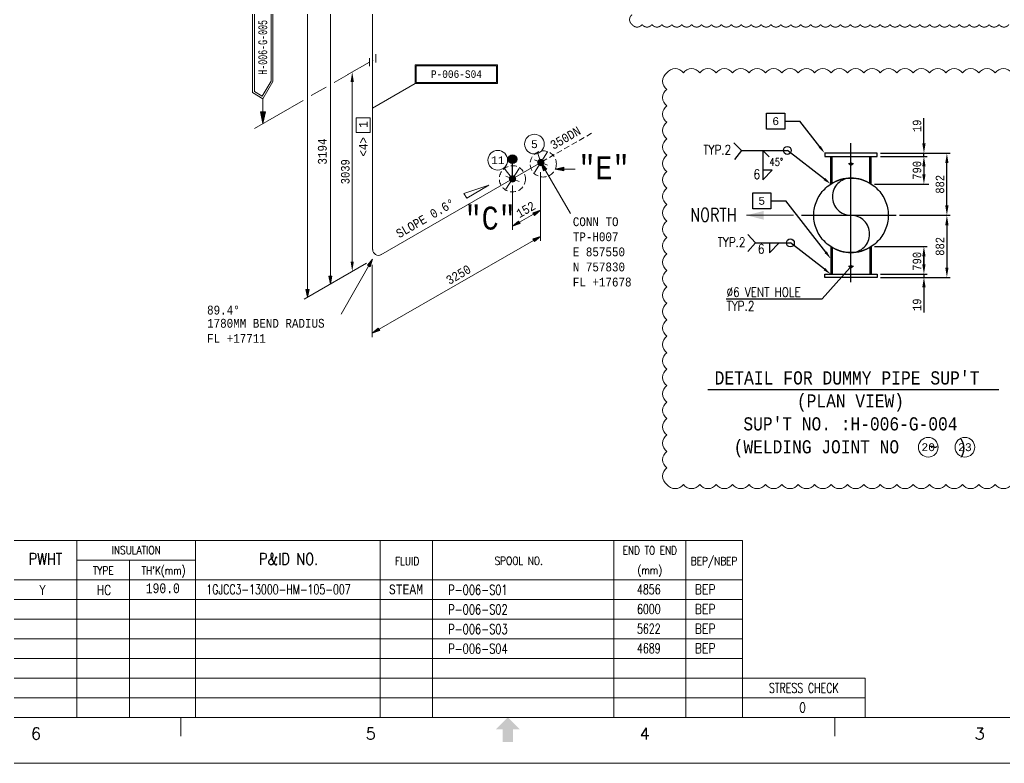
# Model space of a CAD drawing. Extents: x 0 to 841, y 0 to 594.
# Drawn here: x 280.7 to 581, y 0 to 226.8 of the extents above; entities that cross this region are included whole.
import ezdxf
from ezdxf.enums import TextEntityAlignment as Align

# ---------------------------------------------------------------- set-up
doc = ezdxf.new("R2010")
doc.units = 0
doc.header["$LTSCALE"] = 7
doc.header["$MEASUREMENT"] = 0
for name, pattern in [('CENTER', [50.8, 31.75, -6.35, 6.35, -6.35]), ('HIDDEN', [0.375, 0.25, -0.125]), ('PHANTOM', [63.5, 31.75, -6.35, 6.35, -6.35, 6.35, -6.35])]:
    doc.linetypes.add(name, pattern=pattern)
for name, color, linetype in [('1', 7, 'Continuous'), ('3', 7, 'Continuous'), ('4', 7, 'Continuous'), ('42', 7, 'Continuous'), ('B', 7, 'Continuous'), ('EQUIPMENT', 7, 'Continuous'), ('FAB', 2, 'Continuous'), ('SUPT', 4, 'Continuous'), ('SYM', 7, 'Continuous'), ('T-TEXT1', 7, 'Continuous')]:
    doc.layers.add(name, color=color, linetype=linetype)
doc.styles.add('MARKING', font='monotxt.shx', dxfattribs={"width": 0.85, "height": 2.6})
doc.styles.add('MONOTXT', font='monotxt.shx')
doc.styles.add('ROMANS', font='romans.shx')
doc.styles.get("Standard").update_dxf_attribs({"font": 'txt.shx'})
doc.styles.add('TXT', font='monotxt.shx')
doc.dimstyles.get("Standard").update_dxf_attribs({"dimtxt": 0.18, "dimasz": 0.18, "dimexe": 0.18, "dimexo": 0.0625, "dimgap": 0.09, "dimtad": 0, "dimtih": 1, "dimtoh": 1, "dimdec": 4, "dimzin": 0, "dimdsep": 46, "dimtxsty": 'Standard', "dimcen": 0.09, "dimadec": 0, "dimazin": 0, "dimtfac": 1, "dimtdec": 4, "dimtofl": 0, "dimtmove": 0, "dimatfit": 0, "dimfxl": 1, "dimtolj": 1, "dimtzin": 0, "dimarcsym": 0})

# ---------------------------------------------------------------- blocks, each defined once
blk = doc.blocks.new('8')
at = {"layer": 'SUPT', "lineweight": 0}
for p, q in [((404.76, 406.34), (404.76, 403.84)), ((402.75, 405.19), (402.75, 402.69))]:
    blk.add_line(p, q, dxfattribs=at)
at = {"layer": 'SUPT', "linetype": 'Continuous', "lineweight": 0}
blk.add_circle((403.75, 404.51), 0.05, dxfattribs=at)
blk = doc.blocks.new('TRI')
at = {"lineweight": 0}
blk.add_hatch(color=4, dxfattribs=at).paths.add_polyline_path([(340.4, 360.05), (339.74, 356.85), (341.07, 356.85)])
at = {"layer": 'SUPT', "lineweight": 0}
blk.add_line((340.4, 360.05), (339.74, 356.85), dxfattribs=at)
blk.add_lwpolyline([(340.4, 360.05), (341.07, 356.85), (339.74, 356.85), (340.4, 360.05), (341.07, 356.85)], dxfattribs=at)
blk = doc.blocks.new('*D40')
at = {"layer": 'Defpoints', "color": 0, "lineweight": 0}
for p in [(387.34, 213.87), (382.74, 150.4), (382.11, 150.03)]:
    blk.add_point(p, dxfattribs=at)
at = {"layer": 'SUPT', "color": 4, "lineweight": 0}
for p, q in [((387.34, 213.87), (380.61, 209.98)), ((382.11, 207.84), (382.11, 153.03)), ((382.74, 150.4), (380.61, 149.17))]:
    blk.add_line(p, q, dxfattribs=at)
for points in [[(381.61, 207.84), (382.61, 207.84), (382.11, 210.84)], [(381.61, 153.03), (382.61, 153.03), (382.11, 150.03)]]:
    blk.add_solid(points, dxfattribs=at)
at = {"layer": 'SUPT', "color": 4, "lineweight": 0, "insert": (380.01, 180.44), "char_height": 2.6, "attachment_point": 5, "rotation": 90, "style": 'MARKING'}
blk.add_mtext('\\A1;3039', dxfattribs=at)

msp = doc.modelspace()

# ---------------------------------------------------------------- hatches: boundary and pattern name
at = {"layer": 'FAB'}
msp.add_hatch(color=256, dxfattribs=at).paths.add_polyline_path([(432.27, 184.28, 1), (429.67, 184.28, 1)])

# ---------------------------------------------------------------- linework, layer by layer
at = {"color": 6, "linetype": 'Continuous', "lineweight": 0, "flags": 128}
msp.add_lwpolyline([(467.47, 228.36, 0.3, 0.3, 0.520567), (467.47, 225.34, 0.3, 0.3, 0.520567), (467.47, 225.34, 0.3, 0.3, 0.520567), (470.49, 225.34, 0.3, 0.3, 0.520567), (473.51, 225.34, 0.3, 0.3, 0.520567), (476.54, 225.34, 0.3, 0.3, 0.520567), (479.56, 225.34, 0.3, 0.3, 0.520567), (482.59, 225.34, 0.3, 0.3, 0.520567), (485.61, 225.34, 0.3, 0.3, 0.520567), (488.63, 225.34, 0.3, 0.3, 0.520567), (491.66, 225.34, 0.3, 0.3, 0.520567), (494.68, 225.34, 0.3, 0.3, 0.520567), (497.71, 225.34, 0.3, 0.3, 0.520567), (500.73, 225.34, 0.3, 0.3, 0.520567), (503.75, 225.34, 0.3, 0.3, 0.520567), (506.78, 225.34, 0.3, 0.3, 0.520567), (509.8, 225.34, 0.3, 0.3, 0.520567), (512.82, 225.34, 0.3, 0.3, 0.520567), (515.85, 225.34, 0.3, 0.3, 0.520567), (518.87, 225.34, 0.3, 0.3, 0.520567), (521.9, 225.34, 0.3, 0.3, 0.520567), (524.92, 225.34, 0.3, 0.3, 0.520567), (527.94, 225.34, 0.3, 0.3, 0.520567), (530.97, 225.34, 0.3, 0.3, 0.520567), (533.99, 225.34, 0.3, 0.3, 0.520567), (537.02, 225.34, 0.3, 0.3, 0.520567), (540.04, 225.34, 0.3, 0.3, 0.520567), (543.06, 225.34, 0.3, 0.3, 0.520567), (546.09, 225.34, 0.3, 0.3, 0.520567), (549.11, 225.34, 0.3, 0.3, 0.520567), (552.13, 225.34, 0.3, 0.3, 0.520567), (555.16, 225.34, 0.3, 0.3, 0.520567), (558.18, 225.34, 0.3, 0.3, 0.520567), (561.21, 225.34, 0.3, 0.3, 0.520567), (564.23, 225.34, 0.3, 0.3, 0.520567), (567.25, 225.34, 0.3, 0.3, 0.520567), (570.28, 225.34, 0.3, 0.3, 0.520567), (573.3, 225.34, 0.3, 0.3, 0.520567), (576.33, 225.34, 0.3, 0.3, 0.520567), (579.35, 225.34, 0.3, 0.3, 0.520567), (582.37, 225.34, 0.3, 0.3, 0.520567)], format="xyseb", dxfattribs=at)
at = {"color": 2, "linetype": 'Continuous'}
for points in [[(508.47, 193.39), (508.47, 198.35), (514, 198.35), (514, 193.39), (508.47, 193.39)], [(504.22, 169.09), (504.22, 174.05), (509.75, 174.05), (509.75, 169.09), (504.22, 169.09)]]:
    msp.add_lwpolyline(points, dxfattribs=at)
at = {"layer": '1', "color": 1, "linetype": 'Continuous', "lineweight": 0}
for p, q in [((388.34, 156.67), (388.34, 330.97)), ((439.62, 183.29), (390.84, 155.07))]:
    msp.add_line(p, q, dxfattribs=at)
at = {"layer": '1', "color": 2, "linetype": 'Continuous', "lineweight": 0}
for points in [[(440.47, 180.72), (439.62, 183.29), (441.42, 181.27), (440.47, 180.72)], [(440.57, 180.77), (439.62, 183.29), (441.34, 181.22)], [(440.76, 180.88), (439.62, 183.29), (441.24, 181.16)], [(440.86, 180.94), (439.62, 183.29), (441.05, 181.05)], [(446.62, 180.69), (443.97, 181.24), (446.62, 181.79), (446.62, 180.69)], [(446.62, 180.8), (443.97, 181.24), (446.62, 181.69)], [(446.62, 181.02), (443.97, 181.24), (446.62, 181.57)], [(446.62, 181.14), (443.97, 181.24), (446.62, 181.35)]]:
    msp.add_lwpolyline(points, dxfattribs=at)
at = {"layer": '1', "color": 1, "linetype": 'Continuous', "lineweight": 0}
msp.add_arc((390.11, 156.69), 1.76, 180, 299.2494, dxfattribs=at)
at = {"layer": '3', "color": 2, "linetype": 'Continuous', "lineweight": 0}
for p, q in [((368.44, 142.15), (368.44, 498.84)), ((375.44, 146.19), (375.44, 333.37)), ((439.52, 159.32), (439.52, 180.29)), ((430.97, 163.8), (439.52, 168.73)), ((388.24, 131.17), (439.52, 160.73)), ((388.34, 153.77), (378.74, 136.97)), ((388.24, 129.93), (388.24, 152.07))]:
    msp.add_line(p, q, dxfattribs=at)
for points in [[(387.62, 192.44), (387.62, 196.84), (383.32, 196.84), (383.32, 192.44), (387.62, 192.44)], [(437.22, 167.93), (439.52, 168.73), (437.72, 167.13), (437.22, 167.93)], [(437.32, 167.83), (439.52, 168.73), (437.62, 167.23)], [(437.32, 167.73), (439.52, 168.73), (437.62, 167.33)], [(437.42, 167.63), (439.52, 168.73), (437.52, 167.43)], [(433.27, 164.6), (430.97, 163.8), (432.77, 165.4), (433.27, 164.6)], [(433.17, 164.7), (430.97, 163.8), (432.87, 165.3)], [(433.17, 164.8), (430.97, 163.8), (432.87, 165.2)], [(433.07, 164.9), (430.97, 163.8), (432.97, 165.1)], [(437.22, 159.93), (439.52, 160.73), (437.72, 159.13), (437.22, 159.93)], [(437.32, 159.83), (439.52, 160.73), (437.62, 159.23)], [(437.32, 159.73), (439.52, 160.73), (437.62, 159.33)], [(437.42, 159.63), (439.52, 160.73), (437.52, 159.43)], [(386.74, 151.97), (388.34, 153.77), (387.54, 151.47), (386.74, 151.97)], [(386.84, 151.87), (388.34, 153.77), (387.44, 151.57)], [(386.94, 151.87), (388.34, 153.77), (387.34, 151.57)], [(387.04, 151.77), (388.34, 153.77), (387.24, 151.67)], [(375.94, 148.59), (375.44, 146.19), (374.94, 148.59), (375.94, 148.59)], [(375.84, 148.59), (375.44, 146.19), (375.04, 148.59)], [(375.74, 148.59), (375.44, 146.19), (375.24, 148.59)], [(375.54, 148.59), (375.44, 146.19), (375.34, 148.59)], [(368.94, 144.55), (368.44, 142.15), (367.94, 144.55), (368.94, 144.55)], [(368.84, 144.55), (368.44, 142.15), (368.04, 144.55)], [(368.74, 144.55), (368.44, 142.15), (368.24, 144.55)], [(368.54, 144.55), (368.44, 142.15), (368.34, 144.55)], [(390.54, 131.97), (388.24, 131.17), (390.04, 132.77), (390.54, 131.97)], [(390.44, 132.07), (388.24, 131.17), (390.14, 132.67)], [(390.44, 132.17), (388.24, 131.17), (390.14, 132.57)], [(390.34, 132.27), (388.24, 131.17), (390.24, 132.47)]]:
    msp.add_lwpolyline(points, dxfattribs=at)
at = {"layer": '3', "color": 2, "linetype": 'HIDDEN', "lineweight": 0}
for centre in [(440.36, 182.83), (430.97, 178.28)]:
    msp.add_circle(centre, 4, dxfattribs=at)
at = {"layer": '4', "color": 2, "linetype": 'Continuous', "lineweight": 0}
msp.add_lwpolyline([(423.75, 176.3), (417.05, 172.4), (416.15, 173.8), (423.75, 176.3)], dxfattribs=at)
at = {"layer": '42', "color": 3, "linetype": 'Continuous', "lineweight": 0}
for p, q in [((329.81, 8.28), (329.81, 14)), ((529.27, 8.28), (529.27, 14))]:
    msp.add_line(p, q, dxfattribs=at)
for points in [[(0, 0), (841, 0), (841, 594), (0, 594)], [(35, 580), (827, 580), (827, 14), (35, 14)]]:
    msp.add_lwpolyline(points, close=True, dxfattribs=at)
for points in [[(429.55, 14), (425.96, 10.41), (433.14, 10.41)], [(427.94, 10.41), (427.94, 6.49), (431.15, 10.41), (431.15, 6.49)]]:
    msp.add_solid(points, dxfattribs=at)
at = {"layer": 'B', "color": 7, "linetype": 'Continuous', "lineweight": 0}
for p, q in [((35, 67.92), (501.15, 67.92)), ((298.18, 67.92), (298.18, 14)), ((334.3, 67.92), (334.3, 14)), ((390.65, 67.92), (390.65, 14)), ((390.65, 67.92), (390.65, 14)), ((406.62, 67.92), (406.62, 14)), ((461.93, 67.92), (461.93, 14)), ((461.93, 67.92), (461.93, 14)), ((461.93, 67.92), (461.93, 14)), ((483.79, 67.92), (483.79, 14)), ((501.15, 67.92), (501.15, 14)), ((501.15, 67.92), (501.15, 14)), ((501.15, 67.92), (501.15, 14)), ((298.18, 61.95), (334.3, 61.95)), ((298.18, 61.95), (334.3, 61.95)), ((314.15, 61.95), (314.15, 14)), ((35, 55.95), (501.15, 55.95)), ((35, 49.95), (501.15, 49.95)), ((35, 49.95), (501.15, 49.95)), ((35, 43.95), (501.15, 43.95)), ((35, 43.95), (501.15, 43.95)), ((35, 37.98), (501.15, 37.98)), ((35, 37.98), (501.15, 37.98)), ((35, 31.98), (501.15, 31.98)), ((35, 31.98), (501.15, 31.98)), ((35, 25.98), (501.15, 25.98)), ((35, 25.98), (501.15, 25.98)), ((501.15, 25.98), (538.48, 25.98)), ((501.15, 25.98), (538.48, 25.98)), ((538.48, 25.98), (538.48, 14)), ((35, 20), (501.15, 20)), ((35, 20), (501.15, 20)), ((501.15, 20), (538.48, 20)), ((501.15, 20), (538.48, 20))]:
    msp.add_line(p, q, dxfattribs=at)
at = {"layer": 'FAB', "linetype": 'Continuous', "lineweight": 0}
for p, q in [((388.34, 199.82), (401.33, 207.32)), ((439.62, 183.29), (438.66, 186.02)), ((430.97, 178.28), (428.36, 181.61)), ((430.97, 176.28), (430.97, 162.7)), ((386.45, 152.54), (367.44, 141.57))]:
    msp.add_line(p, q, dxfattribs=at)
at = {"layer": 'FAB'}
msp.add_line((430.97, 178.28), (430.97, 184.28), dxfattribs=at)
at = {"layer": 'FAB', "lineweight": 0}
for p, q in [((439.62, 183.29), (448.62, 167.7)), ((443.97, 181.24), (450.11, 181.24))]:
    msp.add_line(p, q, dxfattribs=at)
at = {"layer": 'FAB', "color": 2, "linetype": 'Continuous', "lineweight": 0}
for points in [[(401.33, 213.09), (426.43, 213.09), (426.43, 207.32), (401.33, 207.32)], [(401.65, 212.77), (426.11, 212.77), (426.11, 207.64), (401.65, 207.64)]]:
    msp.add_lwpolyline(points, close=True, dxfattribs=at)
for centre in [(437.66, 188.85), (426.5, 183.96)]:
    msp.add_circle(centre, 3, dxfattribs=at)
at = {"layer": 'FAB'}
msp.add_circle((430.97, 184.28), 1.3, dxfattribs=at)
at = {"layer": 'SUPT', "lineweight": 0}
for p, q in [((380.87, 210.13), (376.61, 207.67)), ((374.19, 206.28), (369.63, 203.64)), ((367.16, 202.21), (352.29, 193.63))]:
    msp.add_line(p, q, dxfattribs=at)
at = {"layer": 'SUPT', "linetype": 'Continuous', "lineweight": 0}
msp.add_line((354.89, 202.67), (354.89, 195.13), dxfattribs=at)
at = {"layer": 'SUPT', "color": 2}
for p, q in [((514, 195.87), (518.63, 195.87)), ((556.44, 189.07), (556.44, 196.79)), ((507.29, 186.91), (507.29, 177.95)), ((509.2, 185), (507.29, 186.91)), ((543.2, 186.07), (557.44, 186.07)), ((543.2, 185.07), (557.44, 185.07)), ((556.44, 185.07), (556.44, 186.07)), ((557.44, 186.07), (564.44, 186.07)), ((507.29, 177.95), (510.18, 180.93)), ((510.18, 180.93), (507.29, 180.93)), ((556.44, 182.07), (556.44, 179.67)), ((563.44, 170.14), (563.44, 183.07)), ((541.38, 176.67), (557.94, 176.67)), ((509.75, 171.57), (514.38, 171.57)), ((548.94, 167.14), (564.44, 167.14)), ((563.44, 164.14), (563.44, 151.22)), ((505.08, 158.73), (502.77, 161.34)), ((505.08, 158.73), (502.77, 156.11)), ((505.08, 158.73), (515.74, 158.73)), ((509.4, 155.75), (512.29, 158.73)), ((509.4, 158.73), (509.4, 155.75)), ((541.38, 157.62), (557.44, 157.62)), ((556.44, 152.22), (556.44, 155.22)), ((556.44, 154.62), (556.44, 152.22)), ((533.99, 151.23), (525.44, 141.69)), ((543.2, 149.22), (557.44, 149.22)), ((543.2, 148.22), (557.44, 148.22)), ((556.44, 149.22), (556.44, 148.22)), ((557.44, 148.22), (564.44, 148.22)), ((556.44, 145.22), (556.44, 137.5)), ((496.17, 141.69), (525.44, 141.69)), ((579.29, 113.88), (490.51, 113.88))]:
    msp.add_line(p, q, dxfattribs=at)
at = {"layer": 'SUPT', "color": 2, "linetype": 'Continuous'}
for q in [(498.52, 189.23), (498.68, 184.19), (514.82, 186.91)]:
    msp.add_line((500.82, 186.91), q, dxfattribs=at)
at = {"layer": 'SUPT', "color": 1, "linetype": 'CENTER'}
for p, q in [((534.2, 146.72), (534.2, 189.18)), ((534.99, 182.8), (533.42, 182.8)), ((519.13, 167.14), (547.94, 167.14)), ((534.99, 151.49), (533.42, 151.49))]:
    msp.add_line(p, q, dxfattribs=at)
at = {"layer": 'SUPT', "color": 1, "linetype": 'PHANTOM'}
for p, q in [((542.2, 186.07), (526.2, 186.07)), ((526.2, 186.07), (526.2, 185.07)), ((526.2, 185.07), (542.2, 185.07)), ((528.02, 176.67), (528.02, 185.07)), ((528.02, 185.07), (540.38, 185.07)), ((528.49, 176.96), (528.49, 185.07)), ((539.92, 176.96), (539.92, 185.07)), ((540.38, 176.67), (540.38, 185.07)), ((542.2, 185.07), (542.2, 186.07)), ((528.02, 157.62), (528.02, 149.22)), ((528.49, 157.33), (528.49, 149.22)), ((539.92, 157.33), (539.92, 149.22)), ((540.38, 157.62), (540.38, 149.22)), ((526.2, 149.22), (542.2, 149.22)), ((526.2, 148.22), (526.2, 149.22)), ((542.2, 148.22), (526.2, 148.22)), ((542.2, 149.22), (542.2, 148.22))]:
    msp.add_line(p, q, dxfattribs=at)
at = {"layer": 'SUPT', "color": 2, "lineweight": 0}
msp.add_line((516.62, 167.14), (502.38, 167.15), dxfattribs=at)
at = {"layer": 'SUPT', "linetype": 'Continuous', "lineweight": 0}
for points in [[(357.93, 207.95), (354.89, 202.67), (351.7, 204.57), (351.7, 228.79), (354.74, 234.08), (357.93, 232.18)], [(357.36, 231.86), (357.36, 208.1), (354.69, 203.45), (352.27, 204.89), (352.27, 228.64), (354.94, 233.3)]]:
    msp.add_lwpolyline(points, close=True, dxfattribs=at)
at = {"layer": 'SUPT', "color": 1, "linetype": 'Continuous', "lineweight": 0, "flags": 128}
for points in [[(478.07, 210.58, 0.520567), (478.07, 210.58, 0.520567), (478.07, 210.58, 0.520567), (478.07, 205.56, 0.520567), (478.07, 200.54, 0.520567), (478.07, 195.52, 0.520567), (478.07, 190.5, 0.520567), (478.07, 185.48, 0.520567), (478.07, 180.46, 0.520567), (478.07, 175.44, 0.520567), (478.07, 170.42, 0.520567), (478.07, 165.4, 0.520567), (478.07, 160.38, 0.520567), (478.07, 155.36, 0.520567), (478.07, 150.34, 0.520567), (478.07, 145.32, 0.520567), (478.07, 140.3, 0.520567), (478.07, 135.28, 0.520567), (478.07, 130.26, 0.520567), (478.07, 125.24, 0.520567), (478.07, 120.22, 0.520567), (478.07, 115.2, 0.520567), (478.07, 110.18, 0.520567), (478.07, 105.16, 0.520567), (478.07, 100.14, 0.520567), (478.07, 95.12, 0.520567), (478.07, 90.1, 0.520567), (478.07, 85.08, 0.520567), (478.07, 85.08, 0.520567), (483.08, 85.08, 0.520567), (488.08, 85.08, 0.520567), (493.09, 85.08, 0.520567), (498.09, 85.08, 0.520567), (503.1, 85.08, 0.520567), (508.11, 85.08, 0.520567), (513.11, 85.08, 0.520567), (518.12, 85.08, 0.520567), (523.12, 85.08, 0.520567), (528.13, 85.08, 0.520567), (533.13, 85.08, 0.520567), (538.14, 85.08, 0.520567), (543.14, 85.08, 0.520567), (548.15, 85.08, 0.520567), (553.16, 85.08, 0.520567), (558.16, 85.08, 0.520567), (563.17, 85.08, 0.520567), (568.17, 85.08, 0.520567), (573.18, 85.08, 0.520567), (578.18, 85.08, 0.520567), (583.19, 85.08, 0.520567)], [(583.19, 210.58, 0.520567), (578.18, 210.58, 0.520567), (573.18, 210.58, 0.520567), (568.17, 210.58, 0.520567), (563.17, 210.58, 0.520567), (558.16, 210.58, 0.520567), (553.16, 210.58, 0.520567), (548.15, 210.58, 0.520567), (543.14, 210.58, 0.520567), (538.14, 210.58, 0.520567), (533.13, 210.58, 0.520567), (528.13, 210.58, 0.520567), (523.12, 210.58, 0.520567), (518.12, 210.58, 0.520567), (513.11, 210.58, 0.520567), (508.11, 210.58, 0.520567), (503.1, 210.58, 0.520567), (498.09, 210.58, 0.520567), (493.09, 210.58, 0.520567), (488.08, 210.58, 0.520567), (483.08, 210.58, 0.520567), (478.07, 210.58, 0.520567)]]:
    msp.add_lwpolyline(points, format="xyb", dxfattribs=at)
at = {"layer": 'SUPT', "color": 2, "linetype": 'Continuous'}
for points in [[(524.67, 188.05), (518.63, 195.87)], [(526.49, 155.9), (514.38, 171.57)]]:
    msp.add_lwpolyline(points, dxfattribs=at)
at = {"layer": 'SUPT', "color": 2}
for points in [[(526.08, 178.21), (514.82, 186.91)], [(526.08, 150.72), (515.71, 158.73)]]:
    msp.add_lwpolyline(points, dxfattribs=at)
for centre in [(514.79, 186.93), (515.71, 158.73)]:
    msp.add_circle(centre, 1.21, dxfattribs=at)
at = {"layer": 'SUPT', "color": 1, "linetype": 'PHANTOM'}
for centre, radius in [((534.2, 182.8), 0.335), ((534.2, 167.14), 11.35), ((534.2, 151.49), 0.335)]:
    msp.add_circle(centre, radius, dxfattribs=at)
at = {"layer": 'SUPT', "color": 2, "linetype": 'Continuous', "lineweight": 0}
for centre in [(557.74, 96.42), (568.94, 96.42)]:
    msp.add_circle(centre, 3, dxfattribs=at)
at = {"layer": 'SUPT', "color": 1, "linetype": 'PHANTOM'}
for centre, radius, start, end in [((534.2, 167.14), 11.35, 57.0169, 122.9831), ((534.2, 172.82), 5.68, 90, 270), ((534.2, 161.47), 5.68, 270, 90), ((534.2, 167.14), 11.35, 237.0169, 302.9831)]:
    msp.add_arc(centre, radius, start, end, dxfattribs=at)
at = {"layer": 'SUPT', "color": 2, "linetype": 'Continuous'}
for points in [[(524.34, 187.79), (526.2, 186.07), (525, 188.3)], [(526.16, 155.64), (528.02, 153.92), (526.82, 156.15)]]:
    msp.add_solid(points, dxfattribs=at)
at = {"layer": 'SUPT', "color": 2}
for points in [[(555.94, 189.07), (556.94, 189.07), (556.44, 186.07)], [(555.94, 182.07), (556.94, 182.07), (556.44, 185.07)], [(562.94, 183.07), (563.94, 183.07), (563.44, 186.07)], [(526.33, 178.54), (528.06, 176.68), (525.82, 177.88)], [(555.94, 179.67), (556.94, 179.67), (556.44, 176.67)], [(562.94, 170.14), (563.94, 170.14), (563.44, 167.14)], [(562.94, 164.14), (563.94, 164.14), (563.44, 167.14)], [(555.94, 154.62), (556.94, 154.62), (556.44, 157.62)], [(526.33, 151.05), (528.06, 149.19), (525.82, 150.39)], [(555.94, 152.22), (556.94, 152.22), (556.44, 149.22)], [(555.94, 152.22), (556.94, 152.22), (556.44, 149.22)], [(562.94, 151.22), (563.94, 151.22), (563.44, 148.22)], [(555.94, 145.22), (556.94, 145.22), (556.44, 148.22)]]:
    msp.add_solid(points, dxfattribs=at)
at = {"layer": 'SUPT', "color": 2, "lineweight": 0}
msp.add_solid([(507.58, 168.48), (507.58, 165.81), (502.38, 167.15)], dxfattribs=at)
at = {"layer": 'SYM', "color": 2, "linetype": 'HIDDEN', "lineweight": 0}
msp.add_line((455.12, 192.19), (439.62, 183.29), dxfattribs=at)
at = {"layer": 'T-TEXT1', "color": 2, "linetype": 'Continuous', "lineweight": 0}
for p, q in [((441.65, 186.48), (437.65, 180.18)), ((441.65, 182.48), (437.65, 184.08)), ((432.99, 181.47), (428.99, 175.17)), ((432.99, 177.47), (428.99, 179.07))]:
    msp.add_line(p, q, dxfattribs=at)
for points in [[(439.62, 184.28), (439.82, 184.18), (439.92, 184.18), (440.12, 184.08), (440.22, 183.98), (440.32, 183.88), (440.42, 183.78), (440.52, 183.58), (440.52, 183.48), (440.62, 183.28), (440.52, 183.08), (440.52, 182.98), (440.42, 182.78), (440.32, 182.68), (440.22, 182.58), (440.12, 182.48), (439.92, 182.38), (439.82, 182.38), (439.62, 182.38), (439.42, 182.38), (439.32, 182.38), (439.12, 182.48), (439.02, 182.58), (438.92, 182.68), (438.82, 182.78), (438.72, 182.98), (438.72, 183.08), (438.72, 183.28), (438.72, 183.48), (438.72, 183.58), (438.82, 183.78), (438.92, 183.88), (439.02, 183.98), (439.12, 184.08), (439.32, 184.18), (439.42, 184.18), (439.62, 184.28), (439.62, 184.28), (439.82, 184.18), (439.62, 182.28), (439.42, 182.38), (439.62, 184.28), (439.82, 184.18), (439.92, 184.18), (439.42, 182.38), (439.32, 182.38), (439.82, 184.18), (439.92, 184.18), (440.12, 184.08), (439.32, 182.38), (439.12, 182.48), (439.92, 184.18), (440.12, 184.08), (440.22, 183.98), (439.12, 182.48), (439.02, 182.58), (440.12, 184.08), (440.22, 183.98), (440.32, 183.88), (439.02, 182.58), (438.92, 182.68), (440.22, 183.98), (440.32, 183.88), (440.42, 183.78), (438.92, 182.68), (438.82, 182.78), (440.32, 183.88), (440.42, 183.78), (440.52, 183.58), (438.82, 182.78), (438.72, 182.98), (440.42, 183.78), (440.52, 183.58), (440.52, 183.48), (438.72, 182.98), (438.72, 183.08), (440.52, 183.58), (440.52, 183.48), (440.62, 183.28), (438.72, 183.08), (438.62, 183.28), (440.52, 183.48), (440.62, 183.28), (440.52, 183.08), (438.62, 183.28), (438.72, 183.48), (440.62, 183.28), (440.52, 183.08), (440.52, 182.98), (438.72, 183.48), (438.72, 183.58), (440.52, 183.08), (440.52, 182.98), (440.42, 182.78), (438.72, 183.58), (438.82, 183.78), (440.52, 182.98)], [(440.52, 182.98), (440.42, 182.78), (440.32, 182.68), (438.82, 183.78), (438.92, 183.88), (440.42, 182.78), (440.32, 182.68), (440.22, 182.58), (438.92, 183.88), (439.02, 183.98), (440.32, 182.68), (440.22, 182.58), (440.12, 182.48), (439.02, 183.98), (439.12, 184.08), (440.22, 182.58), (440.12, 182.48), (439.92, 182.38), (439.12, 184.08), (439.32, 184.18), (440.12, 182.48), (439.92, 182.38), (439.82, 182.38), (439.32, 184.18), (439.42, 184.18), (439.92, 182.38), (439.82, 182.38), (439.62, 182.28), (439.42, 184.18), (439.62, 184.28), (439.82, 182.38)], [(430.97, 179.28), (431.17, 179.18), (431.27, 179.18), (431.47, 179.08), (431.57, 178.98), (431.67, 178.88), (431.77, 178.78), (431.87, 178.58), (431.87, 178.48), (431.97, 178.28), (431.87, 178.08), (431.87, 177.98), (431.77, 177.78), (431.67, 177.68), (431.57, 177.58), (431.47, 177.48), (431.27, 177.38), (431.17, 177.38), (430.97, 177.38), (430.77, 177.38), (430.67, 177.38), (430.47, 177.48), (430.37, 177.58), (430.27, 177.68), (430.17, 177.78), (430.07, 177.98), (430.07, 178.08), (430.07, 178.28), (430.07, 178.48), (430.07, 178.58), (430.17, 178.78), (430.27, 178.88), (430.37, 178.98), (430.47, 179.08), (430.67, 179.18), (430.77, 179.18), (430.97, 179.28), (430.97, 179.28), (431.17, 179.18), (430.97, 177.28), (430.77, 177.38), (430.97, 179.28), (431.17, 179.18), (431.27, 179.18), (430.77, 177.38), (430.67, 177.38), (431.17, 179.18), (431.27, 179.18), (431.47, 179.08), (430.67, 177.38), (430.47, 177.48), (431.27, 179.18), (431.47, 179.08), (431.57, 178.98), (430.47, 177.48), (430.37, 177.58), (431.47, 179.08), (431.57, 178.98), (431.67, 178.88), (430.37, 177.58), (430.27, 177.68), (431.57, 178.98), (431.67, 178.88), (431.77, 178.78), (430.27, 177.68), (430.17, 177.78), (431.67, 178.88), (431.77, 178.78), (431.87, 178.58), (430.17, 177.78), (430.07, 177.98), (431.77, 178.78), (431.87, 178.58), (431.87, 178.48), (430.07, 177.98), (430.07, 178.08), (431.87, 178.58), (431.87, 178.48), (431.97, 178.28), (430.07, 178.08), (429.97, 178.28), (431.87, 178.48), (431.97, 178.28), (431.87, 178.08), (429.97, 178.28), (430.07, 178.48), (431.97, 178.28), (431.87, 178.08), (431.87, 177.98), (430.07, 178.48), (430.07, 178.58), (431.87, 178.08), (431.87, 177.98), (431.77, 177.78), (430.07, 178.58), (430.17, 178.78), (431.87, 177.98)], [(431.87, 177.98), (431.77, 177.78), (431.67, 177.68), (430.17, 178.78), (430.27, 178.88), (431.77, 177.78), (431.67, 177.68), (431.57, 177.58), (430.27, 178.88), (430.37, 178.98), (431.67, 177.68), (431.57, 177.58), (431.47, 177.48), (430.37, 178.98), (430.47, 179.08), (431.57, 177.58), (431.47, 177.48), (431.27, 177.38), (430.47, 179.08), (430.67, 179.18), (431.47, 177.48), (431.27, 177.38), (431.17, 177.38), (430.67, 179.18), (430.77, 179.18), (431.27, 177.38), (431.17, 177.38), (430.97, 177.28), (430.77, 179.18), (430.97, 179.28), (431.17, 177.38)]]:
    msp.add_lwpolyline(points, dxfattribs=at)

# ---------------------------------------------------------------- block references
at = {"layer": 'SUPT', "lineweight": 0}
msp.add_blockref('8', (-15.41, -190.07), dxfattribs=at)
at = {"layer": 'SUPT', "linetype": 'Continuous', "lineweight": 0, "xscale": -1.125, "yscale": 1.125, "zscale": 1.125, "rotation": 180}
msp.add_blockref('TRI', (-28.06, 600.19), dxfattribs=at)

# ---------------------------------------------------------------- texts
at = {"color": 7, "linetype": 'Continuous', "lineweight": 0, "style": 'MONOTXT', "width": 0.8}
for s, p in [('190.0', (324.35, 53.38)), ('STEAM', (398.5, 53.05))]:
    msp.add_text(s, height=3, dxfattribs=at).set_placement(p, align=Align.MIDDLE)
at = {"color": 2, "char_height": 2.6, "attachment_point": 5, "rotation": 90, "style": 'MARKING'}
for s, insert in [('\\A1;19', (554.34, 194.43)), ('\\A1;882', (561.34, 176.61)), ('\\A1;882', (561.34, 157.68)), ('\\A1;790', (554.34, 153.13)), ('\\A1;19', (554.34, 139.86))]:
    msp.add_mtext(s, dxfattribs=dict(at, insert=insert))
at = {"layer": '3', "color": 2, "linetype": 'Continuous', "lineweight": 0, "style": 'TXT', "width": 0.851861}
for s, rotation, p in [('1', 90, (386.83, 193.86)), ('350DN', 30, (443.47, 187.1)), ('3194', 90, (374.35, 182.61)), ('<4>', 90, (386.83, 185.06)), ('SLOPE 0.6%%D', 30, (396.46, 160.11)), ('152', 30, (433.11, 166.24)), ('3250', 30, (411.72, 145.89))]:
    msp.add_text(s, height=2.7, rotation=rotation, dxfattribs=at).set_placement(p)
for s, p in [('CONN TO', (449.37, 163.84)), ('TP-H007', (449.37, 159.24)), ('E 857550', (449.37, 154.64)), ('N 757830', (449.37, 150.04)), ('FL +17678', (449.37, 145.44)), ('89.4%%D', (337.85, 136.89)), ('1780MM BEND RADIUS', (337.85, 132.86)), ('FL +17711', (337.85, 128.26))]:
    msp.add_text(s, height=2.7, dxfattribs=at).set_placement(p)
at = {"layer": '42', "color": 3, "linetype": 'Continuous', "lineweight": 0, "style": 'ROMANS', "width": 1.001426}
for s, p in [('6', (285.68, 9.06)), ('5', (387.74, 9.06)), ('4', (471.31, 9.06)), ('3', (573.44, 9.06))]:
    msp.add_text(s, height=3.58, dxfattribs=at).set_placement(p, align=Align.MIDDLE)
at = {"layer": 'B', "color": 2, "linetype": 'Continuous', "lineweight": 0, "style": 'ROMANS'}
for s, height, width, p in [('INSULATION', 2.497, 0.799964, (316.24, 63.78)), ('END TO END', 2.497, 0.799964, (472.86, 63.7)), ('PWHT', 3.6, 0.798604, (288.56, 60.52)), ('P&ID NO.', 3.6, 0.8, (362.7, 60.52)), ('BEP/NBEP', 2.497, 0.799964, (492.46, 60.42)), ("TH'K(mm)", 2.497, 0.799964, (324.57, 57.55)), ('FLUID', 2.497, 0.799964, (398.85, 60.42)), ('SPOOL NO.', 2.497, 0.799964, (432.88, 60.52)), ('(mm)', 2.497, 0.799964, (472.86, 57.67)), ('TYPE', 2.497, 0.799964, (306.18, 57.55))]:
    msp.add_text(s, height=height, dxfattribs=dict(at, width=width)).set_placement(p, align=Align.CENTER)
at = {"layer": 'EQUIPMENT', "color": 7, "linetype": 'Continuous', "lineweight": 0, "style": 'ROMANS'}
for s, width, p in [('Y', 0.8, (286.7, 51.38)), ('HC', 0.8, (304.2, 51.38)), ('1GJCC3-13000-HM-105-007', 0.7, (337.62, 51.55)), ('P-006-S01', 0.73, (411.38, 51.42)), ('4856', 0.7, (468.95, 51.55)), ('BEP', 0.8, (486.59, 51.55)), ('P-006-S02', 0.73, (411.38, 45.42)), ('6000', 0.7, (468.95, 45.55)), ('BEP', 0.8, (486.59, 45.55)), ('P-006-S03', 0.73, (411.38, 39.42)), ('5622', 0.7, (468.95, 39.55)), ('BEP', 0.8, (486.59, 39.55)), ('P-006-S04', 0.73, (411.38, 33.45)), ('4689', 0.7, (468.95, 33.58)), ('BEP', 0.8, (486.59, 33.58))]:
    msp.add_text(s, height=3, dxfattribs=dict(at, width=width)).set_placement(p)
at = {"layer": 'EQUIPMENT', "color": 2, "linetype": 'Continuous', "lineweight": 0, "style": 'ROMANS', "width": 0.7}
msp.add_text('STRESS CHECK', height=3, dxfattribs=at).set_placement((519.81, 22.99), align=Align.MIDDLE_CENTER)
at = {"layer": 'EQUIPMENT', "color": 7, "linetype": 'Continuous', "lineweight": 0, "style": 'ROMANS', "width": 0.7}
msp.add_text('O', height=3, dxfattribs=at).set_placement((519.42, 17.01), align=Align.MIDDLE_CENTER)
at = {"layer": 'FAB', "color": 2, "linetype": 'Continuous', "lineweight": 0, "style": 'TXT', "width": 0.869567}
msp.add_text('P-006-S04', height=2.3, dxfattribs=at).set_placement((413.88, 210.21), align=Align.MIDDLE_CENTER)
at = {"layer": 'FAB', "color": 2, "linetype": 'Continuous', "lineweight": 0, "style": 'TXT'}
for s, p in [('5', (437.66, 188.85)), ('11', (426.5, 183.96))]:
    msp.add_text(s, height=2.4, dxfattribs=at).set_placement(p, align=Align.MIDDLE_CENTER)
at = {"layer": 'FAB', "color": 2, "linetype": 'Continuous', "style": 'TXT', "width": 0.857082}
for s, p in [('"E"', (451.1, 178.17)), ('"C"', (416.38, 162.79))]:
    msp.add_text(s, height=7, dxfattribs=at).set_placement(p)
at = {"layer": 'SUPT', "linetype": 'Continuous', "lineweight": 0, "style": 'TXT', "width": 0.65}
msp.add_text('H-006-G-005', height=2.7, rotation=90, dxfattribs=at).set_placement((354.82, 218.37), align=Align.MIDDLE_CENTER)
at = {"layer": 'SUPT', "color": 2, "linetype": 'Continuous', "lineweight": 0, "style": 'TXT'}
for s, p in [('6', (511.23, 195.87)), ('5', (506.98, 171.57)), ('20', (557.74, 96.42)), ('23', (568.94, 96.42))]:
    msp.add_text(s, height=2.4, dxfattribs=at).set_placement(p, align=Align.MIDDLE_CENTER)
at = {"layer": 'SUPT', "color": 2, "style": 'ROMANS', "width": 0.8}
for s, height, p in [('TYP.2', 2.903, (489.19, 185.67)), ('TYP.2', 2.903, (493.56, 157.49)), ('6', 2.9, (505.82, 155.47)), ('%%C6 VENT HOLE', 2.903, (496.26, 142.27)), ('TYP.2', 2.903, (496.26, 138.03))]:
    msp.add_text(s, height=height, dxfattribs=at).set_placement(p)
at = {"layer": 'SUPT', "color": 2, "linetype": 'Continuous'}
for s, height, style, width, p in [('45%%D', 2.322, 'ROMANS', 0.8, (509.36, 182.24)), ('6', 2.9, 'ROMANS', 0.8, (504.46, 178.21)), ("DETAIL FOR DUMMY PIPE SUP'T", 4.032, 'TXT', 0.857143, (492.61, 115.54))]:
    msp.add_text(s, height=height, dxfattribs=dict(at, style=style, width=width)).set_placement(p)
at = {"layer": 'SUPT', "color": 2, "linetype": 'Continuous', "width": 0.8}
msp.add_text('NORTH', height=4, dxfattribs=at).set_placement((485.17, 165.3))
at = {"layer": 'SUPT', "color": 2, "linetype": 'Continuous', "style": 'TXT', "width": 0.857143}
for s, p in [('(PLAN VIEW)', (534.04, 110.54)), ("SUP'T NO. :H-006-G-004", (534.04, 103.54)), ('(WELDING JOINT NO   ~  )', (534.04, 96.54))]:
    msp.add_text(s, height=4, dxfattribs=at).set_placement(p, align=Align.MIDDLE_CENTER)
at = {"layer": 'SUPT', "color": 2, "insert": (554.34, 180.87), "char_height": 2.6, "attachment_point": 5, "rotation": 90, "style": 'MARKING'}
msp.add_mtext('\\A1;790', dxfattribs=at)

# ---------------------------------------------------------------- dimensions: what is measured, and where the dimension line sits
at = {"layer": 'SUPT', "lineweight": 0}
dim = msp.add_linear_dim(base=(382.11, 150.03), p1=(387.34, 213.87), p2=(382.74, 150.4), angle=90, text='3039', dimstyle='Standard', override={"dimtxt": 2.6, "dimasz": 3, "dimexe": 1.5, "dimexo": 0, "dimgap": 0.8, "dimtad": 1, "dimtih": 0, "dimdec": 0, "dimdsep": 0, "dimtxsty": 'MARKING', "dimclrd": 4, "dimclre": 4, "dimclrt": 4, "dimatfit": 3, "dimlwd": 0, "dimlwe": 0}, dxfattribs=at)
dim.commit()
dim.dimension.update_dxf_attribs({"geometry": '*D40', "text_midpoint": (380.01, 180.44)})

doc.saveas('drawing.dxf')
